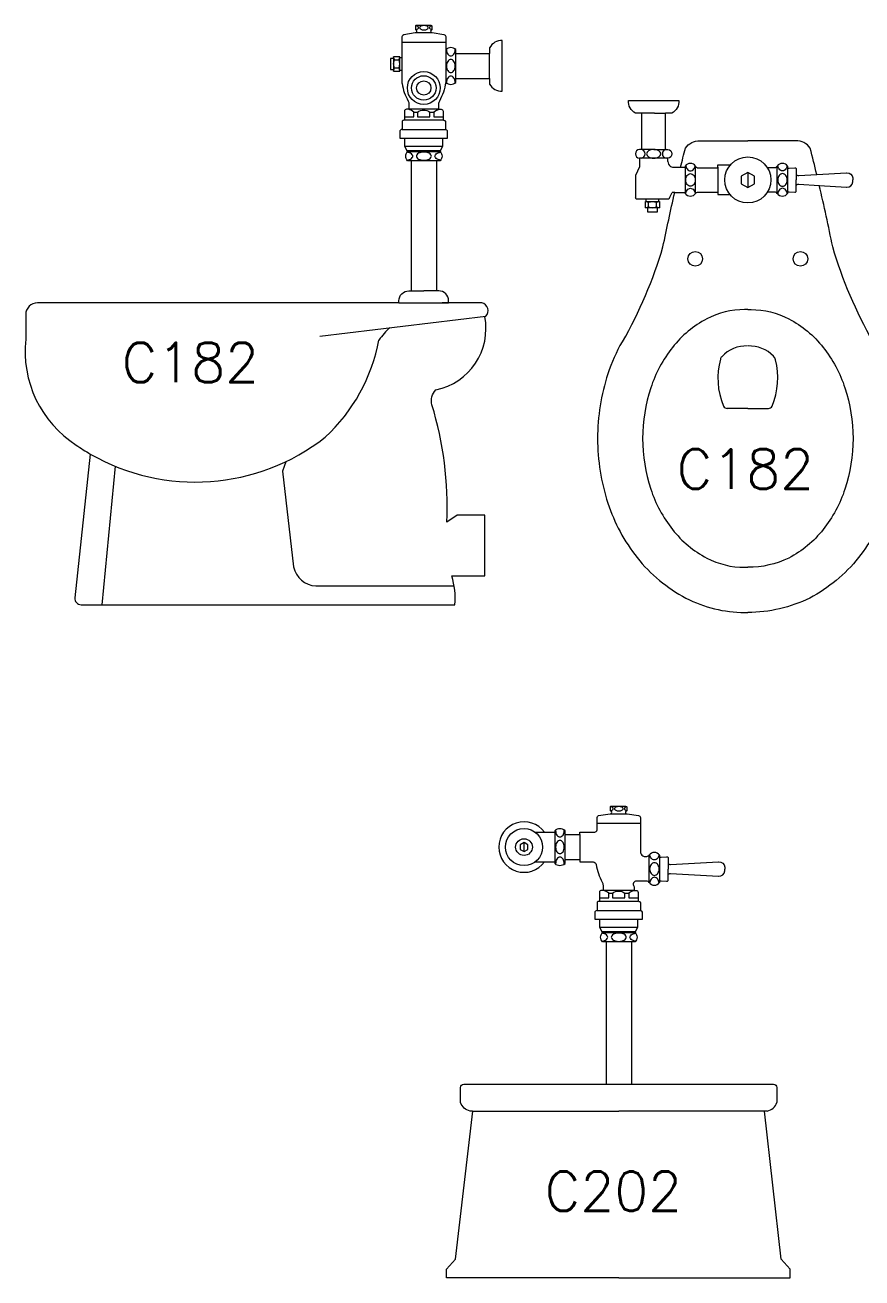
# Model space of a CAD drawing. Header units: inches. Extents: x -2548 to -2391, y 2200 to 2352.
# Drawn here: x -2434.145 to -2432.027, y 2320.277 to 2323.447 of the extents above; entities that cross this region are included whole.
import ezdxf
from ezdxf.enums import TextEntityAlignment as Align

# ---------------------------------------------------------------- set-up
doc = ezdxf.new("R2010")
doc.units = ezdxf.units.IN
doc.header["$MEASUREMENT"] = 0
for name, color, linetype in [('2', 2, 'Continuous'), ('WC-DET1', 15, 'Continuous'), ('WC-DET2', 10, 'Continuous'), ('WC-OUT', 7, 'Continuous'), ('WC-OUTL', 7, 'Continuous')]:
    doc.layers.add(name, color=color, linetype=linetype)
doc.styles.add('ROMANS', font='romans', dxfattribs={"height": 0.1})

msp = doc.modelspace()

# ---------------------------------------------------------------- linework, layer by layer
at = {"color": 1}
for p, q in [((-2432.96936, 2323.31154), (-2432.96936, 2323.37454)), ((-2433.16801, 2323.10354), (-2433.16801, 2322.77422)), ((-2433.10401, 2323.10354), (-2433.10401, 2322.77422)), ((-2432.53947, 2321.34671), (-2432.53947, 2321.34441)), ((-2432.53947, 2321.34441), (-2432.53947, 2321.34371)), ((-2432.83064, 2321.32971), (-2432.80447, 2321.32971)), ((-2432.53947, 2321.27971), (-2432.53947, 2321.27771)), ((-2432.67469, 2321.12771), (-2432.67469, 2320.76721)), ((-2432.61069, 2321.12771), (-2432.61069, 2320.76721))]:
    msp.add_line(p, q, dxfattribs=at)
for points in [[(-2433.15551, 2323.42754, 0.8113941), (-2433.15651, 2323.43454), (-2433.15651, 2323.44454, -0.5351838), (-2433.15351, 2323.44654), (-2433.11851, 2323.44654, -0.3027756), (-2433.11551, 2323.44454), (-2433.11551, 2323.43454, 0.8113941), (-2433.11651, 2323.42754, 0.8251429)], [(-2433.19051, 2323.36434), (-2433.19051, 2323.41754, -0.3507811), (-2433.18651, 2323.42254), (-2433.15751, 2323.42754)], [(-2433.11651, 2323.42754), (-2433.11451, 2323.42754), (-2433.08551, 2323.42254, -0.3173877), (-2433.08051, 2323.41754), (-2433.08051, 2323.38454, 0.5628668)], [(-2433.05451, 2323.37454), (-2433.05451, 2323.38454, 0.3846154), (-2433.08051, 2323.38454, 0.4444444)], [(-2433.19051, 2323.29854), (-2433.19051, 2323.33234, -0.3507811)], [(-2433.08051, 2323.30154, 0.3846154), (-2433.05451, 2323.30154), (-2433.05451, 2323.31154, 0.3846154)], [(-2433.19051, 2323.29854, 0.1019262), (-2433.17551, 2323.25454, -0.144353), (-2433.17351, 2323.24654), (-2433.17351, 2323.23354)], [(-2433.08051, 2323.30154, -0.0954344), (-2433.09651, 2323.25454, 0.144353), (-2433.09851, 2323.24654), (-2433.09851, 2323.23354)], [(-2433.17579, 2323.23354), (-2433.17979, 2323.23354, 0.4142136), (-2433.18479, 2323.22854), (-2433.18479, 2323.20854, -0.4142136), (-2433.18779, 2323.20554, 0.4142136), (-2433.19079, 2323.20254), (-2433.19079, 2323.18254)], [(-2433.09622, 2323.23354), (-2433.09222, 2323.23354, -0.4142136), (-2433.08722, 2323.22854), (-2433.08722, 2323.20854, 0.4142136), (-2433.08422, 2323.20554, -0.4142136), (-2433.08122, 2323.20254), (-2433.08122, 2323.18254)], [(-2433.19079, 2323.18254, 0.4142136), (-2433.19679, 2323.17654), (-2433.19679, 2323.16054), (-2433.18479, 2323.16054)], [(-2433.08779, 2323.16054), (-2433.07579, 2323.16054), (-2433.07579, 2323.17654, 0.3855051), (-2433.08122, 2323.18254, 0.7616351)], [(-2433.16801, 2323.10354), (-2433.17679, 2323.10354, -0.4354748), (-2433.17679, 2323.12654, -0.3932673)], [(-2433.17679, 2323.12654), (-2433.17479, 2323.12654, -0.4354748)], [(-2433.09679, 2323.12654), (-2433.09479, 2323.12654, -0.4354748), (-2433.09479, 2323.10354), (-2433.10401, 2323.10354, -0.4354748)], [(-2432.14161, 2323.06854), (-2432.06637, 2323.07289, -0.0166027), (-2432.06537, 2323.07292, -1.3380697)], [(-2432.06537, 2323.07289, -0.3988843), (-2432.05037, 2323.05989), (-2432.05037, 2323.05489)], [(-2432.06537, 2323.03689, 0.3988843), (-2432.05037, 2323.04989), (-2432.05037, 2323.05489)], [(-2432.13511, 2323.04087), (-2432.06637, 2323.03689, 0.0166027), (-2432.06537, 2323.03687, 1.3380697)], [(-2433.19879, 2322.74397), (-2433.19879, 2322.74922, -0.4142136), (-2433.17379, 2322.77422), (-2433.16801, 2322.77422)], [(-2433.07322, 2322.74397), (-2433.07322, 2322.74922, 0.4142136), (-2433.09822, 2322.77422), (-2433.10401, 2322.77422)], [(-2432.32415, 2321.96079, 0.0063505), (-2432.31602, 2321.9609, 0.1051686)], [(-2432.66247, 2321.45171, 0.8113941), (-2432.66347, 2321.45871), (-2432.66347, 2321.46871, -0.5351838), (-2432.66047, 2321.47071), (-2432.62547, 2321.47071, -0.3027756), (-2432.62247, 2321.46871), (-2432.62247, 2321.45871, 0.8113941), (-2432.62347, 2321.45171, 0.8251429)], [(-2432.70347, 2321.40471, 0.3333333), (-2432.69747, 2321.41071), (-2432.69747, 2321.44171, -0.3507811), (-2432.69347, 2321.44671), (-2432.66447, 2321.45171)], [(-2432.62347, 2321.45171), (-2432.62147, 2321.45171), (-2432.59247, 2321.44671, -0.3173877), (-2432.58747, 2321.44171), (-2432.58747, 2321.35271, 0.5628668), (-2432.56547, 2321.34671, 1.5239252)], [(-2432.77847, 2321.39871), (-2432.77847, 2321.40871, 0.3846154), (-2432.80447, 2321.40871, 0.4444444)], [(-2432.80447, 2321.40871), (-2432.80447, 2321.40471, 0.3846154)], [(-2432.53947, 2321.34371, 0.4142136), (-2432.53547, 2321.34171), (-2432.52147, 2321.34271, -0.2740444), (-2432.51747, 2321.34071), (-2432.51747, 2321.32671)], [(-2432.80447, 2321.32971), (-2432.80447, 2321.32571, 0.3846154), (-2432.77847, 2321.32571), (-2432.77847, 2321.33571, 0.3846154)], [(-2432.70747, 2321.32971, -0.3368756), (-2432.69947, 2321.32271, 0.1019262), (-2432.68447, 2321.27871, -0.144353), (-2432.68247, 2321.27071), (-2432.68247, 2321.25771)], [(-2432.51747, 2321.32671, 0.3866069), (-2432.51147, 2321.32271), (-2432.39047, 2321.32971, -0.0166027), (-2432.38947, 2321.32974, -1.3380697)], [(-2432.38947, 2321.32971, -0.3988843), (-2432.37447, 2321.31671), (-2432.37447, 2321.31171)], [(-2432.38947, 2321.29371, 0.3988843), (-2432.37447, 2321.30671), (-2432.37447, 2321.31171)], [(-2432.56547, 2321.27771, 0.236068), (-2432.57047, 2321.28071), (-2432.60047, 2321.28071, 0.5489459), (-2432.60347, 2321.26671), (-2432.60347, 2321.25771)], [(-2432.53947, 2321.27971, -0.4142136), (-2432.53547, 2321.28171), (-2432.52147, 2321.28071, 0.2740444), (-2432.51747, 2321.28271), (-2432.51747, 2321.29671)], [(-2432.51747, 2321.29671, -0.3866069), (-2432.51147, 2321.30071), (-2432.39047, 2321.29371, 0.0166027), (-2432.38947, 2321.29369, 1.3380697)], [(-2432.68247, 2321.25771), (-2432.68647, 2321.25771, 0.4142136), (-2432.69147, 2321.25271), (-2432.69147, 2321.23271, -0.4142136), (-2432.69447, 2321.22971, 0.4142136), (-2432.69747, 2321.22671), (-2432.69747, 2321.20671)], [(-2432.60291, 2321.25771), (-2432.59891, 2321.25771, -0.4142136), (-2432.59391, 2321.25271), (-2432.59391, 2321.23271, 0.4142136), (-2432.59091, 2321.22971, -0.4142136), (-2432.58791, 2321.22671), (-2432.58791, 2321.20671)], [(-2432.69747, 2321.20671, 0.4142136), (-2432.70347, 2321.20071), (-2432.70347, 2321.18471), (-2432.69147, 2321.18471)], [(-2432.59447, 2321.18471), (-2432.58247, 2321.18471), (-2432.58247, 2321.20071, 0.3855051), (-2432.58791, 2321.20671, 0.7616351)], [(-2432.67469, 2321.12771), (-2432.68347, 2321.12771, -0.4354748), (-2432.68347, 2321.15071, -0.3932673)], [(-2432.68347, 2321.15071), (-2432.68147, 2321.15071, -0.4354748)], [(-2432.60347, 2321.15071), (-2432.60147, 2321.15071, -0.4354748), (-2432.60147, 2321.12771), (-2432.61069, 2321.12771, -0.4354748)]]:
    msp.add_lwpolyline(points, format="xyb", dxfattribs=at)
for points in [[(-2433.15751, 2323.42754), (-2433.15551, 2323.42754)], [(-2433.05451, 2323.37454), (-2432.96936, 2323.37454)], [(-2433.05451, 2323.31154), (-2432.96936, 2323.31154)], [(-2433.17479, 2323.12954), (-2433.17479, 2323.12654)], [(-2433.09679, 2323.12954), (-2433.09679, 2323.12654)], [(-2432.66447, 2321.45171), (-2432.66247, 2321.45171)], [(-2432.83064, 2321.40471), (-2432.80447, 2321.40471)], [(-2432.74147, 2321.39871), (-2432.74147, 2321.40471), (-2432.70347, 2321.40471)], [(-2432.77847, 2321.39871), (-2432.74147, 2321.39871)], [(-2432.77847, 2321.33571), (-2432.74147, 2321.33571)], [(-2432.74147, 2321.33571), (-2432.74147, 2321.32971), (-2432.70747, 2321.32971)], [(-2432.68147, 2321.15371), (-2432.68147, 2321.15071)], [(-2432.60347, 2321.15371), (-2432.60347, 2321.15071)]]:
    msp.add_lwpolyline(points, dxfattribs=at)
for centre, radius, start, end in [((-2432.88236, 2321.36721), 0.06388, 35.94638, 324.05362), ((-2432.55247, 2321.33814), 0.01557, 33.39849, 146.60151), ((-2432.55247, 2321.28629), 0.01557, 213.39849, 326.60151)]:
    msp.add_arc(centre, radius, start, end, dxfattribs=at)
at = {"layer": 'WC-DET1', "color": 1}
for p, q in [((-2433.08051, 2323.38454), (-2433.08051, 2323.30154)), ((-2433.19051, 2323.33234), (-2433.19051, 2323.36434)), ((-2432.50626, 2323.08689), (-2432.48604, 2323.08689)), ((-2432.48604, 2323.08689), (-2432.47426, 2323.08689)), ((-2432.47426, 2323.08989), (-2432.47426, 2323.08759)), ((-2432.47426, 2323.08759), (-2432.47426, 2323.08689)), ((-2432.47426, 2323.08689), (-2432.47426, 2323.02289)), ((-2432.21537, 2323.08989), (-2432.21537, 2323.08759)), ((-2432.21537, 2323.08759), (-2432.21537, 2323.08689)), ((-2432.21537, 2323.08689), (-2432.21537, 2323.02289)), ((-2432.31602, 2323.07389), (-2432.31602, 2323.03589)), ((-2432.47426, 2323.02289), (-2432.47426, 2323.02089)), ((-2432.21537, 2323.02289), (-2432.21537, 2323.02089)), ((-2433.19879, 2322.74397), (-2433.07322, 2322.74397)), ((-2433.39936, 2322.65997), (-2432.97936, 2322.70997)), ((-2432.31602, 2322.47669), (-2432.36807, 2322.47669)), ((-2432.31602, 2322.47669), (-2432.26397, 2322.47669)), ((-2432.53947, 2321.34371), (-2432.53947, 2321.27971)), ((-2432.85414, 2321.32971), (-2432.83064, 2321.32971))]:
    msp.add_line(p, q, dxfattribs=at)
for points in [[(-2433.19051, 2323.40354), (-2433.08051, 2323.40354)], [(-2433.15551, 2323.42754), (-2433.11651, 2323.42754)], [(-2433.21251, 2323.36234), (-2433.21251, 2323.33434)], [(-2433.19651, 2323.33234), (-2433.19651, 2323.36434)], [(-2433.09679, 2323.23354), (-2433.17579, 2323.23354)], [(-2433.19079, 2323.18254), (-2433.08122, 2323.18254)], [(-2433.18479, 2323.20654), (-2433.08779, 2323.20654)], [(-2433.18479, 2323.16054), (-2433.08779, 2323.16054)], [(-2433.18479, 2323.14054), (-2433.08779, 2323.14054)], [(-2433.17479, 2323.12954), (-2433.09679, 2323.12954)], [(-2432.51826, 2323.10989), (-2432.59026, 2323.10989)], [(-2432.44826, 2323.02089), (-2432.44826, 2323.08989)], [(-2432.39202, 2323.08689), (-2432.39202, 2323.09289), (-2432.3601, 2323.09289)], [(-2432.39202, 2323.08689), (-2432.39202, 2323.02389)], [(-2432.24137, 2323.02089), (-2432.24137, 2323.08989)], [(-2432.19337, 2323.06989), (-2432.19337, 2323.05489)], [(-2432.19337, 2323.03989), (-2432.19337, 2323.05489)], [(-2432.51403, 2323.00989), (-2432.50768, 2323.02289)], [(-2432.50108, 2323.02289), (-2432.47426, 2323.02289)], [(-2432.39202, 2323.02389), (-2432.39202, 2323.01789), (-2432.36094, 2323.01789)], [(-2432.54115, 2323.00589), (-2432.57315, 2323.00589)], [(-2432.57315, 2323.0007), (-2432.54115, 2323.0007)], [(-2432.51426, 2323.00989), (-2432.51626, 2323.00589), (-2432.53126, 2323.00589)], [(-2432.54426, 2322.9847), (-2432.57026, 2322.9847)], [(-2433.16801, 2322.77422), (-2433.13601, 2322.77422)], [(-2433.10401, 2322.77422), (-2433.13601, 2322.77422)], [(-2433.91665, 2322.33057), (-2433.95047, 2321.97997)], [(-2432.66247, 2321.45171), (-2432.62347, 2321.45171)], [(-2432.85414, 2321.40471), (-2432.83064, 2321.40471)], [(-2432.69747, 2321.42771), (-2432.58747, 2321.42771)], [(-2432.74147, 2321.39871), (-2432.74147, 2321.33571)], [(-2432.56547, 2321.27771), (-2432.56547, 2321.34671)], [(-2432.51747, 2321.32671), (-2432.51747, 2321.31171)], [(-2432.51747, 2321.29671), (-2432.51747, 2321.31171)], [(-2432.60347, 2321.25771), (-2432.68247, 2321.25771)], [(-2432.69147, 2321.23071), (-2432.59447, 2321.23071)], [(-2432.69747, 2321.20671), (-2432.58791, 2321.20671)], [(-2432.69147, 2321.18471), (-2432.59447, 2321.18471)], [(-2432.69147, 2321.16471), (-2432.59447, 2321.16471)], [(-2432.68147, 2321.15371), (-2432.60347, 2321.15371)], [(-2433.01184, 2320.69914), (-2433.01181, 2320.69945), (-2432.64269, 2320.69945)], [(-2432.27357, 2320.69945), (-2432.64269, 2320.69945)]]:
    msp.add_lwpolyline(points, dxfattribs=at)
for points in [[(-2433.05451, 2323.31154), (-2433.05451, 2323.37454, 0.3846154)], [(-2432.55226, 2323.22389), (-2432.58426, 2323.22389, -0.2932252)], [(-2432.55226, 2323.22389), (-2432.52426, 2323.22389, 0.3351146)], [(-2433.17479, 2323.12654), (-2433.09679, 2323.12654, -0.4354748)], [(-2432.55426, 2323.13189), (-2432.58426, 2323.13189, 0.9132146)], [(-2432.55426, 2323.13189), (-2432.52426, 2323.13189, -0.9132146)], [(-2433.10401, 2323.10354), (-2433.16801, 2323.10354, -0.4354748)], [(-2432.44826, 2323.08889, 0.236068), (-2432.44326, 2323.08589), (-2432.39202, 2323.08589, 0.4802302)], [(-2432.24137, 2323.08889, -0.236068), (-2432.24637, 2323.08589), (-2432.26676, 2323.08589, -0.6447007)], [(-2432.21537, 2323.08689, 0.4142136), (-2432.21137, 2323.08489), (-2432.19737, 2323.08589, -0.2740444), (-2432.19337, 2323.08389), (-2432.19337, 2323.06989)], [(-2432.19337, 2323.06989, 0.3866069), (-2432.18737, 2323.06589), (-2432.14161, 2323.06854, -0.0166027)], [(-2432.44826, 2323.02089, -0.236068), (-2432.44326, 2323.02389), (-2432.39202, 2323.02389, -0.4802302)], [(-2432.24137, 2323.02089, 0.236068), (-2432.24637, 2323.02389), (-2432.26676, 2323.02389, 0.6447007)], [(-2432.21537, 2323.02289, -0.4142136), (-2432.21137, 2323.02489), (-2432.19737, 2323.02389, 0.2740444), (-2432.19337, 2323.02589), (-2432.19337, 2323.03989)], [(-2432.19337, 2323.03989, -0.3866069), (-2432.18737, 2323.04389), (-2432.13511, 2323.04087, 0.0166027)], [(-2432.31602, 2322.72673, 0.0098703), (-2432.32415, 2322.72689, 0.1211326), (-2432.41965, 2322.70341, 0.1051686), (-2432.50658, 2322.63141, 0.0884061), (-2432.56171, 2322.52882, 0.0793595), (-2432.58215, 2322.40089, 0.0793595), (-2432.56171, 2322.27297, 0.0884061), (-2432.50658, 2322.17038, 0.1051686), (-2432.41965, 2322.09838, 0.1211326), (-2432.32415, 2322.07489, 0.1211326)], [(-2432.31602, 2322.72673, -0.0098703), (-2432.30789, 2322.72689, -0.1211326), (-2432.21238, 2322.70341, -0.1051686), (-2432.12546, 2322.63141, -0.0884061), (-2432.07032, 2322.52882, -0.0793595), (-2432.04989, 2322.40089, -0.0793595), (-2432.07032, 2322.27297, -0.0884061), (-2432.12546, 2322.17038, -0.1051686), (-2432.21238, 2322.09838, -0.1122466), (-2432.31589, 2322.07489, -0.121142)], [(-2433.48532, 2322.34209), (-2433.49336, 2322.31797), (-2433.46536, 2322.07597, 0.3413996), (-2433.40936, 2322.02797), (-2433.06095, 2322.02797)], [(-2432.32415, 2322.07489, 0.0098703), (-2432.31602, 2322.07506, 0.1051686)], [(-2432.80447, 2321.40471), (-2432.80447, 2321.32971, 0.3846154)], [(-2432.77847, 2321.33571), (-2432.77847, 2321.39871, 0.3846154)], [(-2432.68147, 2321.15071), (-2432.60347, 2321.15071, -0.4354748)], [(-2432.61069, 2321.12771), (-2432.67469, 2321.12771, -0.4354748)]]:
    msp.add_lwpolyline(points, format="xyb", dxfattribs=at)
for points in [[(-2432.31602, 2323.07389), (-2432.33247, 2323.06439), (-2432.33247, 2323.04539), (-2432.31602, 2323.03589), (-2432.29956, 2323.04539), (-2432.29956, 2323.06439)], [(-2432.88236, 2321.37871), (-2432.89232, 2321.37296), (-2432.89232, 2321.36146), (-2432.88236, 2321.35571), (-2432.8724, 2321.36146), (-2432.8724, 2321.37296)]]:
    msp.add_lwpolyline(points, close=True, dxfattribs=at)
for centre, radius in [((-2433.13601, 2323.28754), 0.0415), ((-2433.13601, 2323.28754), 0.031), ((-2433.13601, 2323.28754), 0.01802), ((-2432.31602, 2323.05489), 0.0582), ((-2432.44915, 2322.85529), 0.0186), ((-2432.18289, 2322.85529), 0.0186), ((-2432.88236, 2321.36721), 0.04693), ((-2432.88236, 2321.36721), 0.02117)]:
    msp.add_circle(centre, radius, dxfattribs=at)
for centre, radius, start, end in [((-2432.50339, 2323.1015), 0.01488, 235.61241, 258.85878), ((-2432.46126, 2323.08132), 0.01557, 33.39849, 146.60151), ((-2432.22837, 2323.08132), 0.01557, 33.39849, 146.60151), ((-2432.46126, 2323.02947), 0.01557, 213.39849, 326.60151), ((-2432.22837, 2323.02947), 0.01557, 213.39849, 326.60151), ((-2433.1145, 2322.55848), 0.16296, 131.197, 145.84743), ((-2433.69088, 2322.73347), 0.44935, 312.83753, 349.29084), ((-2432.37085, 2322.59746), 0.0152, 137.4615, 164.78452), ((-2432.32011, 2322.5509), 0.08407, 87.57158, 137.4615), ((-2432.31193, 2322.5509), 0.08407, 43.57229, 92.42842), ((-2432.26551, 2322.59506), 0.02, 14.79648, 43.57229), ((-2432.21038, 2322.55382), 0.1815, 164.78452, 202.99576), ((-2432.42166, 2322.55382), 0.1815, 337.00424, 14.79648), ((-2432.36807, 2322.48689), 0.0102, 202.99576, 270), ((-2432.26397, 2322.48689), 0.0102, 270, 337.00424), ((-2433.71399, 2322.82314), 0.53264, 240.06295, 308.09563)]:
    msp.add_arc(centre, radius, start, end, dxfattribs=at)
at = {"layer": 'WC-DET2', "color": 1}
msp.add_line((-2432.88247, 2321.37871), (-2432.88247, 2321.35571), dxfattribs=at)
for points in [[(-2433.15651, 2323.43492, 0.0733708), (-2433.15273, 2323.43616, 0.1042029), (-2433.15018, 2323.43818, 0.1747045), (-2433.14951, 2323.44004, 0.1747045), (-2433.15018, 2323.44191, 0.1042029), (-2433.15273, 2323.44393, 0.0649481), (-2433.15606, 2323.44509, 0.0052118), (-2433.15651, 2323.44518, 0.0510993)], [(-2433.11551, 2323.44496, 0.0545318), (-2433.11828, 2323.44393, 0.1042029), (-2433.12084, 2323.44191, 0.1747045), (-2433.12151, 2323.44004, 0.1747045), (-2433.12084, 2323.43818, 0.1042029), (-2433.11828, 2323.43616, 0.0545318), (-2433.11551, 2323.43513, 0.0510993)], [(-2433.07848, 2323.38614, 0.011121), (-2433.07851, 2323.38504, 0.067459), (-2433.07762, 2323.37848, 0.0798125), (-2433.07528, 2323.37338, 0.1071181), (-2433.07146, 2323.36967, 0.1398892), (-2433.06751, 2323.36854, 0.1398892), (-2433.06355, 2323.36967, 0.1071181), (-2433.05973, 2323.37338, 0.0798125), (-2433.0574, 2323.37848, 0.067459), (-2433.05651, 2323.38504, 0.011121), (-2433.05653, 2323.38614, 0.0798125)], [(-2433.06751, 2323.31754, 0.1398892), (-2433.07146, 2323.31642, 0.1071181), (-2433.07528, 2323.31271, 0.0798125), (-2433.07762, 2323.30761, 0.067459), (-2433.07851, 2323.30104, 0.011121), (-2433.07848, 2323.29995, 0.0798125)], [(-2433.05653, 2323.29995, 0.011121), (-2433.05651, 2323.30104, 0.067459), (-2433.0574, 2323.30761, 0.0798125), (-2433.05973, 2323.31271, 0.1071181), (-2433.06355, 2323.31642, 0.1398892), (-2433.06751, 2323.31754, 0.1398892)], [(-2433.16079, 2323.22654, 0.1339181), (-2433.17579, 2323.23354, -11.7103942)], [(-2433.15179, 2323.22654, -0.3228849), (-2433.12079, 2323.22654, 0.3228849)], [(-2433.11122, 2323.22654, -0.1339181), (-2433.09622, 2323.23354, 11.7103942)], [(-2433.17806, 2323.10487, 0.0216435), (-2433.17514, 2323.10541, 0.0700721), (-2433.16935, 2323.10762, 0.106079), (-2433.165, 2323.11141, 0.1622003), (-2433.16379, 2323.11504, 0.1622003), (-2433.165, 2323.11868, 0.106079), (-2433.16935, 2323.12247, 0.0700721), (-2433.17514, 2323.12468, 0.0216435), (-2433.17806, 2323.12522, 0.0563171)], [(-2433.09352, 2323.10487, -0.0216435), (-2433.09644, 2323.10541, -0.0700721), (-2433.10222, 2323.10762, -0.106079), (-2433.10658, 2323.11141, -0.1622003), (-2433.10779, 2323.11504, -0.1622003), (-2433.10658, 2323.11868, -0.106079), (-2433.10222, 2323.12247, -0.0700721), (-2433.09644, 2323.12468, -0.0216435), (-2433.09352, 2323.12522, -0.0563171)], [(-2432.4732, 2323.09132, 0.0712691), (-2432.47231, 2323.08759, 0.0857828), (-2432.46975, 2323.08258, 0.10607), (-2432.46567, 2323.07903, 0.1268224), (-2432.46126, 2323.07789, 0.1268224), (-2432.45686, 2323.07903, 0.10607), (-2432.45278, 2323.08258, 0.0857828), (-2432.45022, 2323.08759, 0.0712691), (-2432.44932, 2323.09132, 0.0754446)], [(-2432.21643, 2323.09132, -0.0712691), (-2432.21732, 2323.08759, -0.0857828), (-2432.21988, 2323.08258, -0.10607), (-2432.22396, 2323.07903, -0.1268224), (-2432.22837, 2323.07789, -0.1268224), (-2432.23277, 2323.07903, -0.10607), (-2432.23685, 2323.08258, -0.0857828), (-2432.23941, 2323.08759, -0.0712691), (-2432.24031, 2323.09132, -0.0754446)], [(-2432.4732, 2323.01947, -0.0567954), (-2432.47231, 2323.0242, -0.0857828), (-2432.46975, 2323.02921, -0.10607), (-2432.46567, 2323.03276, -0.1268224), (-2432.46126, 2323.03389, -0.1268224), (-2432.45686, 2323.03276, -0.10607), (-2432.45278, 2323.02921, -0.0857828), (-2432.45022, 2323.0242, -0.0567954), (-2432.44932, 2323.01947, -0.0754446)], [(-2432.21643, 2323.01947, 0.0567954), (-2432.21732, 2323.0242, 0.0857828), (-2432.21988, 2323.02921, 0.10607), (-2432.22396, 2323.03276, 0.1268224), (-2432.22837, 2323.03389, 0.1268224), (-2432.23277, 2323.03276, 0.10607), (-2432.23685, 2323.02921, 0.0857828), (-2432.23941, 2323.0242, 0.0567954), (-2432.24031, 2323.01947, 0.0754446)], [(-2432.66347, 2321.45908, 0.0733708), (-2432.6597, 2321.46033, 0.1042029), (-2432.65715, 2321.46235, 0.1747045), (-2432.65647, 2321.46421, 0.1747045), (-2432.65715, 2321.46608, 0.1042029), (-2432.6597, 2321.4681, 0.0649481), (-2432.66303, 2321.46926, 0.0052118), (-2432.66347, 2321.46935, 0.0510993)], [(-2432.62247, 2321.46913, 0.0545318), (-2432.62525, 2321.4681, 0.1042029), (-2432.6278, 2321.46608, 0.1747045), (-2432.62847, 2321.46421, 0.1747045), (-2432.6278, 2321.46235, 0.1042029), (-2432.62525, 2321.46033, 0.0545318), (-2432.62247, 2321.4593, 0.0510993)], [(-2432.80245, 2321.41031, 0.011121), (-2432.80247, 2321.40921, 0.067459), (-2432.80158, 2321.40265, 0.0798125), (-2432.79925, 2321.39755, 0.1071181), (-2432.79543, 2321.39384, 0.1398892), (-2432.79147, 2321.39271, 0.1398892), (-2432.78752, 2321.39384, 0.1071181), (-2432.7837, 2321.39755, 0.0798125), (-2432.78136, 2321.40265, 0.067459), (-2432.78047, 2321.40921, 0.011121), (-2432.7805, 2321.41031, 0.0798125)], [(-2432.79147, 2321.34171, 0.1398892), (-2432.79543, 2321.34059, 0.1071181), (-2432.79925, 2321.33688, 0.0798125), (-2432.80158, 2321.33178, 0.067459), (-2432.80247, 2321.32521, 0.011121), (-2432.80245, 2321.32412, 0.0798125)], [(-2432.7805, 2321.32412, 0.011121), (-2432.78047, 2321.32521, 0.067459), (-2432.78136, 2321.33178, 0.0798125), (-2432.7837, 2321.33688, 0.1071181), (-2432.78752, 2321.34059, 0.1398892), (-2432.79147, 2321.34171, 0.1398892)], [(-2432.54053, 2321.34814, -0.0712691), (-2432.54143, 2321.34441, -0.0857828), (-2432.54399, 2321.3394, -0.10607), (-2432.54807, 2321.33585, -0.1268224), (-2432.55247, 2321.33471, -0.1268224), (-2432.55688, 2321.33585, -0.10607), (-2432.56096, 2321.3394, -0.0857828), (-2432.56352, 2321.34441, -0.0712691), (-2432.56442, 2321.34814, -0.0754446)], [(-2432.54053, 2321.27629, 0.0567954), (-2432.54143, 2321.28102, 0.0857828), (-2432.54399, 2321.28603, 0.10607), (-2432.54807, 2321.28958, 0.1268224), (-2432.55247, 2321.29071, 0.1268224), (-2432.55688, 2321.28958, 0.10607), (-2432.56096, 2321.28603, 0.0857828), (-2432.56352, 2321.28102, 0.0567954), (-2432.56442, 2321.27629, 0.0754446)], [(-2432.66747, 2321.25071, 0.1339181), (-2432.68247, 2321.25771, -11.7103942)], [(-2432.65847, 2321.25071, -0.3228849), (-2432.62747, 2321.25071, 0.3228849)], [(-2432.61791, 2321.25071, -0.1339181), (-2432.60291, 2321.25771, 11.7103942)], [(-2432.68474, 2321.12904, 0.0216435), (-2432.68183, 2321.12958, 0.0700721), (-2432.67604, 2321.13179, 0.106079), (-2432.67169, 2321.13558, 0.1622003), (-2432.67047, 2321.13921, 0.1622003), (-2432.67169, 2321.14285, 0.106079), (-2432.67604, 2321.14664, 0.0700721), (-2432.68183, 2321.14885, 0.0216435), (-2432.68474, 2321.14939, 0.0563171)], [(-2432.60021, 2321.12904, -0.0216435), (-2432.60312, 2321.12958, -0.0700721), (-2432.60891, 2321.13179, -0.106079), (-2432.61326, 2321.13558, -0.1622003), (-2432.61447, 2321.13921, -0.1622003), (-2432.61326, 2321.14285, -0.106079), (-2432.60891, 2321.14664, -0.0700721), (-2432.60312, 2321.14885, -0.0216435), (-2432.60021, 2321.14939, -0.0563171)]]:
    msp.add_lwpolyline(points, format="xyb", dxfattribs=at)
for points in [[(-2433.13551, 2323.44554, 0.0510993), (-2433.13996, 2323.44509, 0.0649481), (-2433.14328, 2323.44393, 0.1042029), (-2433.14584, 2323.44191, 0.1747045), (-2433.14651, 2323.44004, 0.1747045), (-2433.14584, 2323.43818, 0.1042029), (-2433.14328, 2323.43616, 0.0649481), (-2433.13996, 2323.435, 0.0510993), (-2433.13551, 2323.43454, 0.0510993), (-2433.13106, 2323.435, 0.0649481), (-2433.12773, 2323.43616, 0.1042029), (-2433.12518, 2323.43818, 0.1747045), (-2433.12451, 2323.44004, 0.1747045), (-2433.12518, 2323.44191, 0.1042029), (-2433.12773, 2323.44393, 0.0649481), (-2433.13106, 2323.44509, 0.0510993)], [(-2433.06751, 2323.35954, 0.1398892), (-2433.07146, 2323.35842, 0.1071181), (-2433.07528, 2323.35471, 0.0798125), (-2433.07762, 2323.34961, 0.067459), (-2433.07851, 2323.34304, 0.067459), (-2433.07762, 2323.33648, 0.0798125), (-2433.07528, 2323.33138, 0.1071181), (-2433.07146, 2323.32767, 0.1398892), (-2433.06751, 2323.32654, 0.1398892), (-2433.06355, 2323.32767, 0.1071181), (-2433.05973, 2323.33138, 0.0798125), (-2433.0574, 2323.33648, 0.067459), (-2433.05651, 2323.34304, 0.067459), (-2433.0574, 2323.34961, 0.0798125), (-2433.05973, 2323.35471, 0.1071181), (-2433.06355, 2323.35842, 0.1398892)], [(-2433.13579, 2323.12554, 0.0563171), (-2433.14344, 2323.12468, 0.0700721), (-2433.14922, 2323.12247, 0.106079), (-2433.15358, 2323.11868, 0.1622003), (-2433.15479, 2323.11504, 0.1622003), (-2433.15358, 2323.11141, 0.106079), (-2433.14922, 2323.10762, 0.0700721), (-2433.14344, 2323.10541, 0.0563171), (-2433.13579, 2323.10454, 0.0563171), (-2433.12814, 2323.10541, 0.0700721), (-2433.12235, 2323.10762, 0.106079), (-2433.118, 2323.11141, 0.1622003), (-2433.11679, 2323.11504, 0.1622003), (-2433.118, 2323.11868, 0.106079), (-2433.12235, 2323.12247, 0.0700721), (-2433.12814, 2323.12468, 0.0563171)], [(-2432.55426, 2323.10989, 0.0620602), (-2432.54706, 2323.11079, 0.0752985), (-2432.54154, 2323.11312, 0.1070495), (-2432.53746, 2323.11701, 0.1500291), (-2432.53626, 2323.12089, 0.1500291), (-2432.53746, 2323.12478, 0.1070495), (-2432.54154, 2323.12867, 0.0752985), (-2432.54706, 2323.131, 0.0620602), (-2432.55426, 2323.13189, 0.0620602), (-2432.56147, 2323.131, 0.0752985), (-2432.56699, 2323.12867, 0.1070495), (-2432.57107, 2323.12478, 0.1500291), (-2432.57226, 2323.12089, 0.1500291), (-2432.57107, 2323.11701, 0.1070495), (-2432.56699, 2323.11312, 0.0752985), (-2432.56147, 2323.11079, 0.0620602)], [(-2432.44926, 2323.05489, -0.0754446), (-2432.45022, 2323.04859, -0.0857828), (-2432.45278, 2323.04358, -0.10607), (-2432.45686, 2323.04003, -0.1268224), (-2432.46126, 2323.03889, -0.1268224), (-2432.46567, 2323.04003, -0.10607), (-2432.46975, 2323.04358, -0.0857828), (-2432.47231, 2323.04859, -0.0754446), (-2432.47326, 2323.05489, -0.0754446), (-2432.47231, 2323.0612, -0.0857828), (-2432.46975, 2323.06621, -0.10607), (-2432.46567, 2323.06976, -0.1268224), (-2432.46126, 2323.07089, -0.1268224), (-2432.45686, 2323.06976, -0.10607), (-2432.45278, 2323.06621, -0.0857828), (-2432.45022, 2323.0612, -0.0754446)], [(-2432.24037, 2323.05489, 0.0754446), (-2432.23941, 2323.04859, 0.0857828), (-2432.23685, 2323.04358, 0.10607), (-2432.23277, 2323.04003, 0.1268224), (-2432.22837, 2323.03889, 0.1268224), (-2432.22396, 2323.04003, 0.10607), (-2432.21988, 2323.04358, 0.0857828), (-2432.21732, 2323.04859, 0.0754446), (-2432.21637, 2323.05489, 0.0754446), (-2432.21732, 2323.0612, 0.0857828), (-2432.21988, 2323.06621, 0.10607), (-2432.22396, 2323.06976, 0.1268224), (-2432.22837, 2323.07089, 0.1268224), (-2432.23277, 2323.06976, 0.10607), (-2432.23685, 2323.06621, 0.0857828), (-2432.23941, 2323.0612, 0.0754446)], [(-2432.64247, 2321.46971, 0.0510993), (-2432.64692, 2321.46926, 0.0649481), (-2432.65025, 2321.4681, 0.1042029), (-2432.6528, 2321.46608, 0.1747045), (-2432.65347, 2321.46421, 0.1747045), (-2432.6528, 2321.46235, 0.1042029), (-2432.65025, 2321.46033, 0.0649481), (-2432.64692, 2321.45917, 0.0510993), (-2432.64247, 2321.45871, 0.0510993), (-2432.63803, 2321.45917, 0.0649481), (-2432.6347, 2321.46033, 0.1042029), (-2432.63215, 2321.46235, 0.1747045), (-2432.63147, 2321.46421, 0.1747045), (-2432.63215, 2321.46608, 0.1042029), (-2432.6347, 2321.4681, 0.0649481), (-2432.63803, 2321.46926, 0.0510993)], [(-2432.79147, 2321.38371, 0.1398892), (-2432.79543, 2321.38259, 0.1071181), (-2432.79925, 2321.37888, 0.0798125), (-2432.80158, 2321.37378, 0.067459), (-2432.80247, 2321.36721, 0.067459), (-2432.80158, 2321.36065, 0.0798125), (-2432.79925, 2321.35555, 0.1071181), (-2432.79543, 2321.35184, 0.1398892), (-2432.79147, 2321.35071, 0.1398892), (-2432.78752, 2321.35184, 0.1071181), (-2432.7837, 2321.35555, 0.0798125), (-2432.78136, 2321.36065, 0.067459), (-2432.78047, 2321.36721, 0.067459), (-2432.78136, 2321.37378, 0.0798125), (-2432.7837, 2321.37888, 0.1071181), (-2432.78752, 2321.38259, 0.1398892)], [(-2432.56447, 2321.31171, 0.0754446), (-2432.56352, 2321.30541, 0.0857828), (-2432.56096, 2321.3004, 0.10607), (-2432.55688, 2321.29685, 0.1268224), (-2432.55247, 2321.29571, 0.1268224), (-2432.54807, 2321.29685, 0.10607), (-2432.54399, 2321.3004, 0.0857828), (-2432.54143, 2321.30541, 0.0754446), (-2432.54047, 2321.31171, 0.0754446), (-2432.54143, 2321.31802, 0.0857828), (-2432.54399, 2321.32303, 0.10607), (-2432.54807, 2321.32658, 0.1268224), (-2432.55247, 2321.32771, 0.1268224), (-2432.55688, 2321.32658, 0.10607), (-2432.56096, 2321.32303, 0.0857828), (-2432.56352, 2321.31802, 0.0754446)], [(-2432.64247, 2321.14971, 0.0563171), (-2432.65012, 2321.14885, 0.0700721), (-2432.65591, 2321.14664, 0.106079), (-2432.66026, 2321.14285, 0.1622003), (-2432.66147, 2321.13921, 0.1622003), (-2432.66026, 2321.13558, 0.106079), (-2432.65591, 2321.13179, 0.0700721), (-2432.65012, 2321.12958, 0.0563171), (-2432.64247, 2321.12871, 0.0563171), (-2432.63483, 2321.12958, 0.0700721), (-2432.62904, 2321.13179, 0.106079), (-2432.62469, 2321.13558, 0.1622003), (-2432.62347, 2321.13921, 0.1622003), (-2432.62469, 2321.14285, 0.106079), (-2432.62904, 2321.14664, 0.0700721), (-2432.63483, 2321.14885, 0.0563171)]]:
    msp.add_lwpolyline(points, format="xyb", close=True, dxfattribs=at)
for points in [[(-2433.21251, 2323.33034), (-2433.21051, 2323.33834), (-2433.21251, 2323.34834), (-2433.21051, 2323.35834), (-2433.21251, 2323.36634)], [(-2433.21051, 2323.35834), (-2433.19851, 2323.35834)], [(-2433.21051, 2323.33834), (-2433.19851, 2323.33834)], [(-2433.19651, 2323.33034), (-2433.19851, 2323.33834), (-2433.19651, 2323.34834), (-2433.19851, 2323.35834), (-2433.19651, 2323.36634)], [(-2433.18479, 2323.21454), (-2433.16079, 2323.21454), (-2433.16079, 2323.22654), (-2433.15179, 2323.22654), (-2433.15179, 2323.21454), (-2433.12079, 2323.21454), (-2433.12079, 2323.22654), (-2433.11079, 2323.22654), (-2433.11079, 2323.21454), (-2433.08745, 2323.21454)], [(-2432.57515, 2323.0007), (-2432.56715, 2322.9987), (-2432.55715, 2323.0007), (-2432.54715, 2322.9987), (-2432.53915, 2323.0007)], [(-2432.56715, 2322.9867), (-2432.56715, 2322.9987)], [(-2432.54715, 2322.9867), (-2432.54715, 2322.9987)], [(-2432.57515, 2322.9847), (-2432.56715, 2322.9867), (-2432.55715, 2322.9847), (-2432.54715, 2322.9867), (-2432.53915, 2322.9847)], [(-2432.69147, 2321.23871), (-2432.66747, 2321.23871), (-2432.66747, 2321.25071), (-2432.65847, 2321.25071), (-2432.65847, 2321.23871), (-2432.62747, 2321.23871), (-2432.62747, 2321.25071), (-2432.61747, 2321.25071), (-2432.61747, 2321.23871), (-2432.59413, 2321.23871)]]:
    msp.add_lwpolyline(points, dxfattribs=at)
for centre, start, end in [((-2432.58726, 2323.12089), 275.19443, 84.80557), ((-2432.52126, 2323.12089), 95.19443, 264.80557)]:
    msp.add_arc(centre, 0.01105, start, end, dxfattribs=at)
at = {"layer": 'WC-OUT', "color": 1}
for p, q in [((-2432.93736, 2323.34134), (-2432.93736, 2323.40734)), ((-2432.96936, 2323.38934), (-2432.96936, 2323.37454)), ((-2432.93736, 2323.27934), (-2432.93736, 2323.34134)), ((-2432.96936, 2323.31154), (-2432.96936, 2323.29734)), ((-2432.50108, 2323.02289), (-2432.50768, 2323.02289)), ((-2433.19879, 2322.74397), (-2434.11336, 2322.74397)), ((-2434.14336, 2322.71397), (-2434.14336, 2322.65197)), ((-2432.26669, 2320.69921), (-2432.27269, 2320.69921))]:
    msp.add_line(p, q, dxfattribs=at)
for points in [[(-2433.21251, 2323.36234), (-2433.22051, 2323.36234), (-2433.22051, 2323.33434), (-2433.21251, 2323.33434)], [(-2433.19651, 2323.36434), (-2433.19651, 2323.36634), (-2433.21251, 2323.36634), (-2433.21251, 2323.36234)], [(-2433.19651, 2323.36434), (-2433.19051, 2323.36434)], [(-2433.21251, 2323.33434), (-2433.21251, 2323.33034), (-2433.19651, 2323.33034)], [(-2433.19651, 2323.33034), (-2433.19651, 2323.33234)], [(-2433.19651, 2323.33234), (-2433.19051, 2323.33234)], [(-2432.58426, 2323.13189), (-2432.58426, 2323.22389)], [(-2432.52426, 2323.20887), (-2432.52426, 2323.22389)], [(-2433.18479, 2323.16054), (-2433.18479, 2323.14054), (-2433.17879, 2323.12954), (-2433.17479, 2323.12954)], [(-2433.09679, 2323.12954), (-2433.09379, 2323.12954), (-2433.08779, 2323.14054), (-2433.08779, 2323.16054)], [(-2432.59026, 2323.10989), (-2432.59026, 2323.08789), (-2432.60026, 2323.06589), (-2432.60026, 2323.00989)], [(-2432.57315, 2323.00589), (-2432.59826, 2323.00589), (-2432.60026, 2323.00989)], [(-2432.57515, 2323.0007), (-2432.57315, 2323.0007)], [(-2432.57026, 2322.9847), (-2432.57515, 2322.9847), (-2432.57515, 2323.0007)], [(-2432.57315, 2323.0007), (-2432.57315, 2323.00589)], [(-2432.57026, 2322.9847), (-2432.57026, 2322.97389), (-2432.56358, 2322.97389)], [(-2432.98936, 2322.74397), (-2433.06336, 2322.74397), (-2433.08922, 2322.74397)], [(-2432.69147, 2321.18471), (-2432.69147, 2321.16471), (-2432.68547, 2321.15371), (-2432.68147, 2321.15371)], [(-2432.60347, 2321.15371), (-2432.60047, 2321.15371), (-2432.59447, 2321.16471), (-2432.59447, 2321.18471)], [(-2432.64269, 2320.27721), (-2433.07869, 2320.27721), (-2433.07869, 2320.29921), (-2433.05594, 2320.32477), (-2433.01184, 2320.69914)], [(-2432.64269, 2320.27721), (-2432.20869, 2320.27721), (-2432.20869, 2320.29921), (-2432.23144, 2320.32477), (-2432.27357, 2320.69945)]]:
    msp.add_lwpolyline(points, dxfattribs=at)
for points in [[(-2432.58426, 2323.22389), (-2432.60026, 2323.22389, -0.2932252), (-2432.61826, 2323.25589), (-2432.55226, 2323.25589), (-2432.49026, 2323.25589, -0.2932252), (-2432.50826, 2323.22389), (-2432.52426, 2323.22389)], [(-2432.48604, 2323.08689, -0.0021614), (-2432.47415, 2323.13529, -0.2558817), (-2432.43735, 2323.15369), (-2432.31602, 2323.15369)], [(-2432.14161, 2323.06854, 0.0029798), (-2432.15789, 2323.13529, 0.2558817), (-2432.19469, 2323.15369), (-2432.31602, 2323.15369)], [(-2432.58426, 2323.13189), (-2432.59026, 2323.13189, 0.9132146), (-2432.59026, 2323.10989)], [(-2432.63306, 2322.64569, 0.0581263), (-2432.53075, 2322.88569, -0.0060878), (-2432.50108, 2323.02289, -0.2558817)], [(-2431.99898, 2322.64569, -0.0581263), (-2432.10129, 2322.88569, 0.0068879), (-2432.13511, 2323.04087, 0.2558817)], [(-2434.00336, 2321.97997), (-2433.05736, 2321.97997, 0.0987992), (-2433.06536, 2322.05297), (-2432.98136, 2322.05297), (-2432.98136, 2322.20697), (-2433.05136, 2322.20697), (-2433.07736, 2322.18897, 0.084523), (-2433.11536, 2322.48597, -0.259126), (-2433.10536, 2322.52397, 0.4136626), (-2432.9817, 2322.70969, 2.513747)], [(-2432.63414, 2322.64569, 0.0499758), (-2432.67014, 2322.56436, 0.0793595), (-2432.69625, 2322.40089, 0.0793595), (-2432.67014, 2322.23743, 0.0884061), (-2432.59605, 2322.09957, 0.1051686), (-2432.47256, 2321.99729, 0.1211326), (-2432.32415, 2321.96079, 0.1211326)], [(-2431.99789, 2322.64569, -0.0499758), (-2431.9619, 2322.56436, -0.0793595), (-2431.93579, 2322.40089, -0.0793595), (-2431.9619, 2322.23743, -0.0884061), (-2432.03599, 2322.09957, -0.1051686), (-2432.15947, 2321.99729, -0.115265), (-2432.31589, 2321.96079, -0.1205977)], [(-2433.9798, 2322.36157), (-2434.01936, 2321.99797, 0.4142136), (-2434.00336, 2321.97997, 0.2714984)], [(-2433.01269, 2320.69921), (-2433.01869, 2320.69921, -0.2615267), (-2433.04269, 2320.72121), (-2433.04269, 2320.75921, -0.4142136), (-2433.03469, 2320.76721), (-2432.25069, 2320.76721, -0.4142136), (-2432.24269, 2320.75921), (-2432.24269, 2320.72121)]]:
    msp.add_lwpolyline(points, format="xyb", dxfattribs=at)
for centre, radius, start, end in [((-2432.93933, 2323.37341), 0.03399, 86.67282, 152.04269), ((-2432.93933, 2323.31328), 0.03399, 207.95731, 273.32718), ((-2434.11336, 2322.71397), 0.03, 90, 180), ((-2432.99286, 2322.72447), 0.01981, 312.95459, 79.82449), ((-2433.86156, 2322.62199), 0.28339, 173.92852, 237.13088), ((-2433.71399, 2322.82314), 0.53264, 235.54098, 240.06295), ((-2432.27428, 2320.73159), 0.03325, 283.1982, 341.82269)]:
    msp.add_arc(centre, radius, start, end, dxfattribs=at)
at = {"layer": 'WC-OUTL', "color": 1}
msp.add_line((-2432.51826, 2323.10189), (-2432.51826, 2323.10989), dxfattribs=at)
for points in [[(-2432.52426, 2323.13189), (-2432.52426, 2323.20887)], [(-2432.54115, 2323.0007), (-2432.53915, 2323.0007), (-2432.53915, 2322.9847), (-2432.54426, 2322.9847)], [(-2432.54115, 2323.0007), (-2432.54115, 2323.00589)], [(-2432.53126, 2323.00589), (-2432.54115, 2323.00589)], [(-2432.56358, 2322.97389), (-2432.54426, 2322.97389), (-2432.54426, 2322.9847)]]:
    msp.add_lwpolyline(points, dxfattribs=at)
msp.add_lwpolyline([(-2432.52426, 2323.13189), (-2432.51826, 2323.13189, -0.9132146), (-2432.51826, 2323.10989), (-2432.52026, 2323.10989)], format="xyb", dxfattribs=at)
msp.add_arc((-2432.50339, 2323.1015), 0.01488, 178.46083, 235.61241, dxfattribs=at)

# ---------------------------------------------------------------- texts
at = {"layer": '2', "color": 1, "style": 'ROMANS', "flags": 8}
for tag, text, p in [('C182', 'C182', (-2433.72656, 2322.59317)), ('C182', 'C182', (-2432.32215, 2322.32369)), ('C202', 'C202', (-2432.65609, 2320.49661))]:
    msp.add_attdef(tag, text=text, height=0.1, dxfattribs=at).set_placement(p, align=Align.MIDDLE)

doc.saveas('drawing.dxf')
